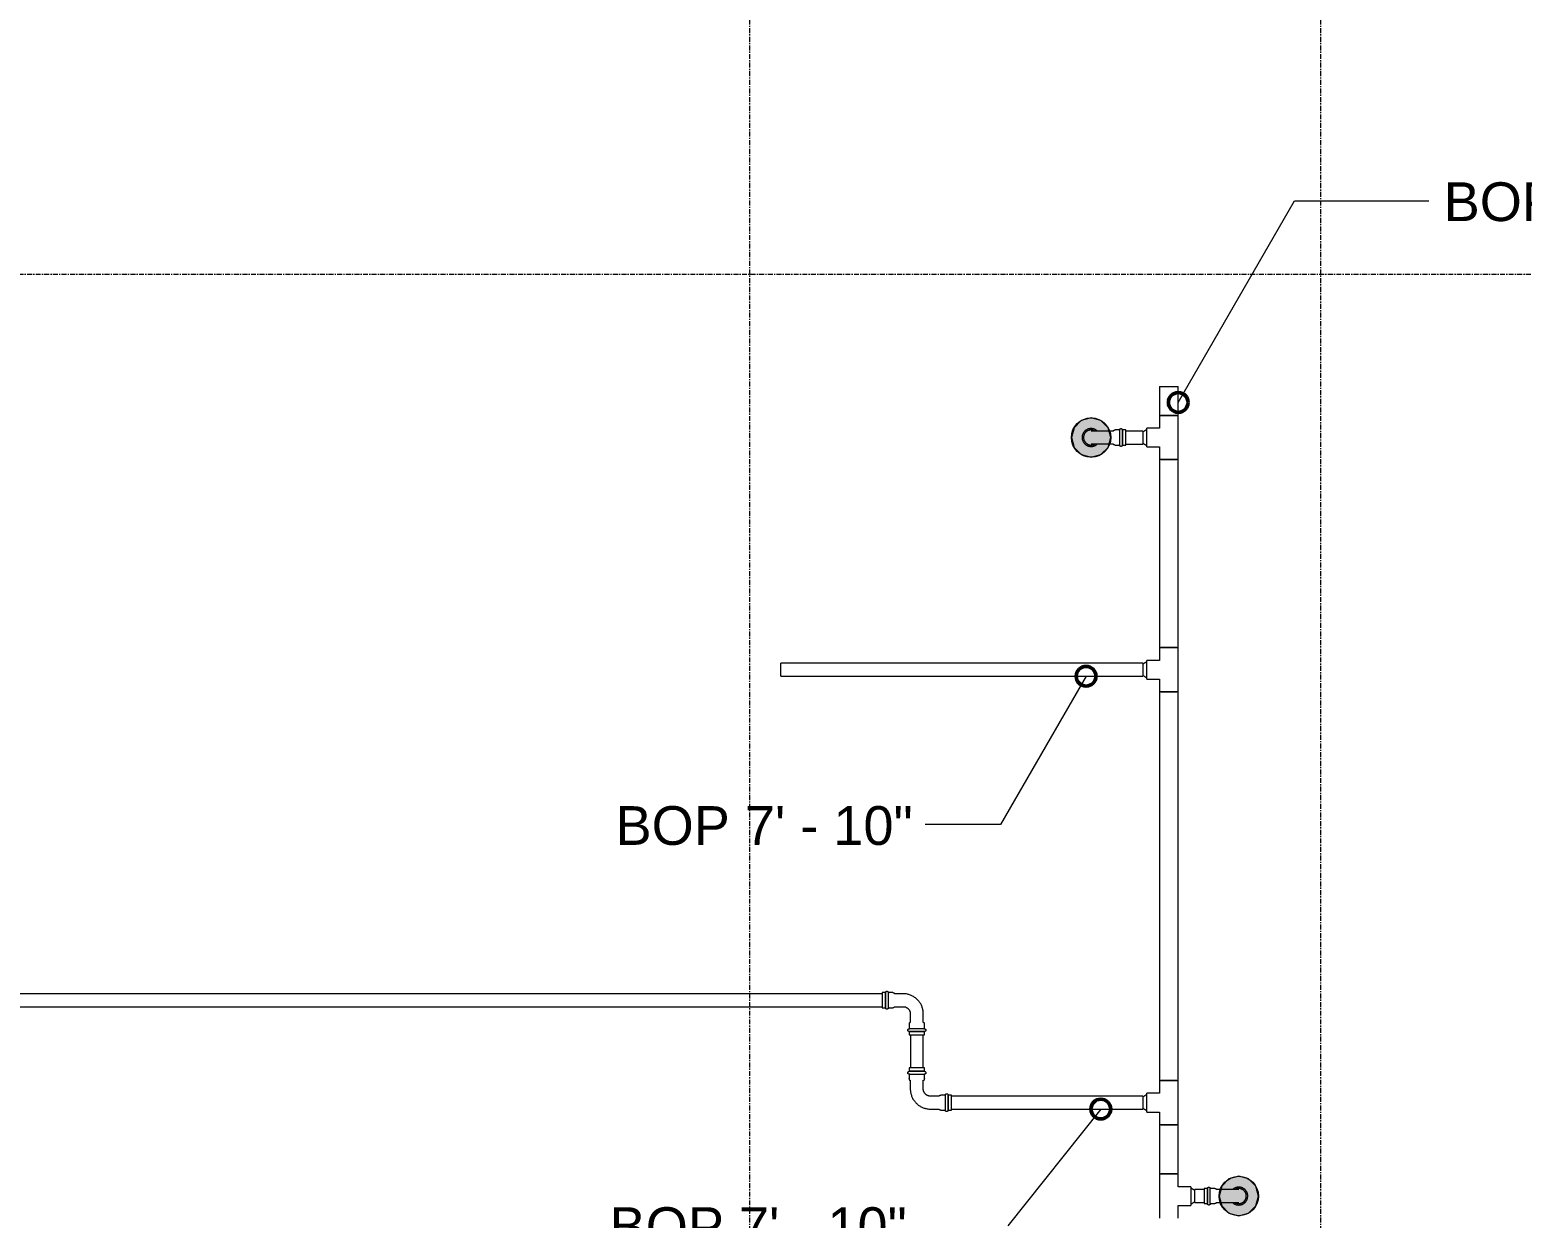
# Model space of a CAD drawing. Header units: inches. Extents: x -3679 to 241, y -496 to 1784.
# Drawn here: x -2084.1 to -1932.5, y 963.2 to 1083.8 of the extents above; entities that cross this region are included whole.
import ezdxf

# ---------------------------------------------------------------- set-up
doc = ezdxf.new("R2010")
doc.units = ezdxf.units.IN
doc.header["$MEASUREMENT"] = 0
doc.linetypes.add('Grid Line', pattern=[0.875, 0.5, -0.125, 0.125, -0.125])
for name, color, linetype, lineweight in [('A-ANNO-NOTE', 250, 'Continuous', 9), ('G-ANNO-DIMS', 251, 'Continuous', 9), ('P-PIPE', 1, 'Continuous', 9), ('S-GRID', 8, 'Continuous', 9)]:
    doc.layers.add(name, color=color, linetype=linetype, lineweight=lineweight)
doc.styles.add('Arial', font='arial.ttf', dxfattribs={"height": 3.934132})

# ---------------------------------------------------------------- blocks, each defined once
blk = doc.blocks.new('Victaulic-VicPress316-Elbow 90-45deg Style P568_P571 - Standard-V2-SECOND LEVEL')
at = {"layer": 'P-PIPE'}
for p, q in [((-3203.7, 731.1), (-3203.7, 730.2)), ((-3202.39, 730.21), (-3202.39, 731.1)), ((-3203.81, 730.05), (-3203.81, 729.6)), ((-3203.05, 729.6), (-3203.81, 729.6)), ((-3203.81, 729.31), (-3203.81, 728.97)), ((-3203.05, 729.31), (-3203.81, 729.31)), ((-3202.28, 729.6), (-3203.05, 729.6)), ((-3202.28, 729.31), (-3203.05, 729.31)), ((-3202.28, 729.6), (-3202.28, 730.05)), ((-3202.28, 728.97), (-3202.28, 729.31)), ((-3203.81, 728.97), (-3203.05, 728.97)), ((-3203.05, 728.97), (-3202.28, 728.97))]:
    blk.add_line(p, q, dxfattribs=at)
at = {"layer": 'P-PIPE', "flags": 128}
for points in [[(-3203.05, 733.4), (-3203.08, 733.4), (-3203.12, 733.4), (-3203.16, 733.4), (-3203.19, 733.39), (-3203.23, 733.38), (-3203.26, 733.38), (-3203.3, 733.37), (-3203.33, 733.36), (-3203.37, 733.34), (-3203.4, 733.33), (-3203.43, 733.32), (-3203.47, 733.3), (-3203.5, 733.28), (-3203.53, 733.26), (-3203.56, 733.24), (-3203.59, 733.22), (-3203.62, 733.2), (-3203.65, 733.18), (-3203.67, 733.15), (-3203.7, 733.13), (-3203.73, 733.1), (-3203.75, 733.07), (-3203.77, 733.04), (-3203.79, 733.01), (-3203.81, 732.98), (-3203.83, 732.95), (-3203.85, 732.92), (-3203.87, 732.89), (-3203.88, 732.85), (-3203.9, 732.82), (-3203.91, 732.79), (-3203.92, 732.75), (-3203.93, 732.72), (-3203.94, 732.68), (-3203.94, 732.65), (-3203.95, 732.61), (-3203.95, 732.57), (-3203.96, 732.54), (-3203.96, 732.5), (-3203.96, 732.46), (-3203.96, 732.43), (-3203.95, 732.39), (-3203.95, 732.35), (-3203.94, 732.32), (-3203.93, 732.28), (-3203.93, 732.25), (-3203.91, 732.21), (-3203.9, 732.18), (-3203.89, 732.14), (-3203.88, 732.11), (-3203.86, 732.08), (-3203.84, 732.05), (-3203.82, 732.01), (-3203.8, 731.98), (-3203.78, 731.95), (-3203.76, 731.92), (-3203.74, 731.9), (-3203.71, 731.87)], [(-3203.05, 733.26), (-3203.08, 733.26), (-3203.11, 733.25), (-3203.14, 733.25), (-3203.17, 733.25), (-3203.2, 733.24), (-3203.23, 733.23), (-3203.26, 733.23), (-3203.29, 733.22), (-3203.32, 733.21), (-3203.34, 733.2), (-3203.37, 733.18), (-3203.4, 733.17), (-3203.43, 733.16), (-3203.45, 733.14), (-3203.48, 733.12), (-3203.5, 733.1), (-3203.53, 733.09), (-3203.55, 733.07), (-3203.57, 733.05), (-3203.6, 733.02), (-3203.62, 733), (-3203.64, 732.98), (-3203.66, 732.95), (-3203.67, 732.93), (-3203.69, 732.9), (-3203.71, 732.88), (-3203.72, 732.85), (-3203.74, 732.82), (-3203.75, 732.8), (-3203.76, 732.77), (-3203.77, 732.74), (-3203.78, 732.71), (-3203.79, 732.68), (-3203.8, 732.65), (-3203.8, 732.62), (-3203.81, 732.59), (-3203.81, 732.56), (-3203.81, 732.53), (-3203.81, 732.5), (-3203.81, 732.47), (-3203.81, 732.44), (-3203.81, 732.41), (-3203.8, 732.38), (-3203.8, 732.35), (-3203.79, 732.32), (-3203.78, 732.29), (-3203.78, 732.26), (-3203.77, 732.23), (-3203.76, 732.2), (-3203.74, 732.17), (-3203.73, 732.14), (-3203.72, 732.12), (-3203.7, 732.1)], [(-3203.7, 732.49), (-3203.7, 732.49), (-3203.7, 732.49), (-3203.7, 732.48), (-3203.7, 732.47), (-3203.7, 732.46), (-3203.7, 732.45), (-3203.7, 732.44), (-3203.7, 732.42), (-3203.7, 732.4), (-3203.7, 732.38), (-3203.7, 732.36), (-3203.7, 732.33), (-3203.7, 732.31), (-3203.7, 732.28), (-3203.7, 732.25), (-3203.7, 732.21), (-3203.7, 732.18), (-3203.7, 732.14), (-3203.7, 732.11), (-3203.7, 732.07), (-3203.7, 732.03), (-3203.7, 731.98), (-3203.7, 731.94), (-3203.7, 731.9), (-3203.7, 731.85), (-3203.7, 731.8), (-3203.7, 731.75), (-3203.7, 731.7), (-3203.7, 731.65), (-3203.7, 731.6), (-3203.7, 731.55), (-3203.7, 731.5), (-3203.7, 731.44), (-3203.7, 731.39), (-3203.7, 731.33), (-3203.7, 731.28), (-3203.7, 731.22), (-3203.7, 731.17), (-3203.7, 731.11), (-3203.7, 731.1)], [(-3202.39, 731.86), (-3202.37, 731.88), (-3202.34, 731.91), (-3202.32, 731.94), (-3202.3, 731.97), (-3202.28, 732), (-3202.26, 732.03), (-3202.24, 732.06), (-3202.23, 732.09), (-3202.21, 732.13), (-3202.2, 732.16), (-3202.18, 732.19), (-3202.17, 732.23), (-3202.16, 732.26), (-3202.15, 732.3), (-3202.15, 732.33), (-3202.14, 732.37), (-3202.14, 732.41), (-3202.14, 732.44), (-3202.13, 732.48), (-3202.13, 732.52), (-3202.14, 732.55), (-3202.14, 732.59), (-3202.14, 732.63), (-3202.15, 732.66), (-3202.16, 732.7), (-3202.17, 732.73), (-3202.18, 732.77), (-3202.19, 732.8), (-3202.2, 732.84), (-3202.22, 732.87), (-3202.23, 732.9), (-3202.25, 732.93), (-3202.27, 732.97), (-3202.29, 733), (-3202.31, 733.03), (-3202.33, 733.06), (-3202.35, 733.08), (-3202.38, 733.11), (-3202.4, 733.14), (-3202.43, 733.16), (-3202.46, 733.19), (-3202.49, 733.21), (-3202.51, 733.23), (-3202.55, 733.25), (-3202.58, 733.27), (-3202.61, 733.29), (-3202.64, 733.31), (-3202.67, 733.32), (-3202.71, 733.34), (-3202.74, 733.35), (-3202.78, 733.36), (-3202.81, 733.37), (-3202.85, 733.38), (-3202.88, 733.39), (-3202.92, 733.39), (-3202.95, 733.4), (-3202.99, 733.4), (-3203.03, 733.4), (-3203.05, 733.4)], [(-3202.39, 732.1), (-3202.37, 732.13), (-3202.36, 732.16), (-3202.34, 732.18), (-3202.33, 732.21), (-3202.32, 732.24), (-3202.31, 732.27), (-3202.3, 732.3), (-3202.3, 732.33), (-3202.29, 732.36), (-3202.29, 732.39), (-3202.28, 732.42), (-3202.28, 732.45), (-3202.28, 732.48), (-3202.28, 732.51), (-3202.28, 732.54), (-3202.28, 732.57), (-3202.29, 732.6), (-3202.29, 732.63), (-3202.3, 732.66), (-3202.31, 732.69), (-3202.32, 732.72), (-3202.33, 732.75), (-3202.34, 732.78), (-3202.35, 732.81), (-3202.36, 732.84), (-3202.38, 732.86), (-3202.39, 732.89), (-3202.41, 732.92), (-3202.43, 732.94), (-3202.44, 732.97), (-3202.46, 732.99), (-3202.48, 733.01), (-3202.51, 733.03), (-3202.53, 733.06), (-3202.55, 733.08), (-3202.58, 733.09), (-3202.6, 733.11), (-3202.62, 733.13), (-3202.65, 733.15), (-3202.68, 733.16), (-3202.7, 733.18), (-3202.73, 733.19), (-3202.76, 733.2), (-3202.79, 733.21), (-3202.82, 733.22), (-3202.85, 733.23), (-3202.88, 733.24), (-3202.91, 733.24), (-3202.94, 733.25), (-3202.97, 733.25), (-3203, 733.26), (-3203.03, 733.26), (-3203.05, 733.26)], [(-3202.39, 731.1), (-3202.39, 731.15), (-3202.39, 731.21), (-3202.39, 731.26), (-3202.39, 731.32), (-3202.39, 731.37), (-3202.39, 731.43), (-3202.39, 731.48), (-3202.39, 731.54), (-3202.39, 731.59), (-3202.39, 731.64), (-3202.39, 731.69), (-3202.39, 731.74), (-3202.39, 731.79), (-3202.39, 731.84), (-3202.39, 731.88), (-3202.39, 731.93), (-3202.39, 731.97), (-3202.39, 732.02), (-3202.39, 732.06), (-3202.39, 732.1), (-3202.39, 732.13), (-3202.39, 732.17), (-3202.39, 732.21), (-3202.39, 732.24), (-3202.39, 732.27), (-3202.39, 732.3), (-3202.39, 732.33), (-3202.39, 732.35), (-3202.39, 732.37), (-3202.39, 732.4), (-3202.39, 732.41), (-3202.39, 732.43), (-3202.39, 732.45), (-3202.39, 732.46), (-3202.39, 732.47), (-3202.39, 732.48), (-3202.39, 732.48), (-3202.39, 732.49), (-3202.39, 732.49), (-3202.39, 732.49)], [(-3203.81, 729.31), (-3203.82, 729.31), (-3203.82, 729.31), (-3203.83, 729.31), (-3203.84, 729.31), (-3203.84, 729.31), (-3203.85, 729.31), (-3203.85, 729.31), (-3203.86, 729.32), (-3203.86, 729.32), (-3203.87, 729.32), (-3203.87, 729.32), (-3203.88, 729.32), (-3203.88, 729.33), (-3203.89, 729.33), (-3203.89, 729.33), (-3203.9, 729.34), (-3203.9, 729.34), (-3203.91, 729.34), (-3203.91, 729.35), (-3203.92, 729.35), (-3203.92, 729.36), (-3203.92, 729.36), (-3203.93, 729.37), (-3203.93, 729.37), (-3203.93, 729.38), (-3203.94, 729.38), (-3203.94, 729.39), (-3203.94, 729.39), (-3203.95, 729.4), (-3203.95, 729.4), (-3203.95, 729.41), (-3203.95, 729.41), (-3203.95, 729.42), (-3203.95, 729.42), (-3203.96, 729.43), (-3203.96, 729.44), (-3203.96, 729.44), (-3203.96, 729.45), (-3203.96, 729.45), (-3203.96, 729.46), (-3203.96, 729.46), (-3203.96, 729.47), (-3203.96, 729.48), (-3203.96, 729.48), (-3203.95, 729.49), (-3203.95, 729.49), (-3203.95, 729.5), (-3203.95, 729.5), (-3203.95, 729.51), (-3203.94, 729.51), (-3203.94, 729.52), (-3203.94, 729.52), (-3203.94, 729.53), (-3203.93, 729.53), (-3203.93, 729.54), (-3203.93, 729.54), (-3203.92, 729.55), (-3203.92, 729.55), (-3203.92, 729.56), (-3203.91, 729.56), (-3203.91, 729.57), (-3203.9, 729.57), (-3203.9, 729.57), (-3203.89, 729.58), (-3203.89, 729.58), (-3203.88, 729.58), (-3203.88, 729.58), (-3203.87, 729.59), (-3203.87, 729.59), (-3203.86, 729.59), (-3203.86, 729.59), (-3203.85, 729.59), (-3203.84, 729.6), (-3203.84, 729.6), (-3203.83, 729.6), (-3203.83, 729.6), (-3203.82, 729.6), (-3203.82, 729.6), (-3203.81, 729.6)], [(-3203.81, 730.05), (-3203.81, 730.06), (-3203.81, 730.07), (-3203.81, 730.08), (-3203.81, 730.09), (-3203.81, 730.11), (-3203.8, 730.12), (-3203.8, 730.13), (-3203.8, 730.14), (-3203.8, 730.15), (-3203.79, 730.16), (-3203.79, 730.17), (-3203.78, 730.18), (-3203.78, 730.19), (-3203.77, 730.2), (-3203.76, 730.2), (-3203.76, 730.21), (-3203.75, 730.22), (-3203.74, 730.23), (-3203.74, 730.24), (-3203.73, 730.25), (-3203.72, 730.25), (-3203.71, 730.26), (-3203.71, 730.27), (-3203.7, 730.27)], [(-3203.05, 729.6), (-3203.08, 729.6), (-3203.11, 729.6), (-3203.14, 729.6), (-3203.17, 729.6), (-3203.2, 729.6), (-3203.23, 729.6), (-3203.26, 729.6), (-3203.29, 729.6), (-3203.32, 729.6), (-3203.34, 729.6), (-3203.37, 729.6), (-3203.4, 729.6), (-3203.43, 729.6), (-3203.45, 729.6), (-3203.48, 729.6), (-3203.5, 729.6), (-3203.53, 729.6), (-3203.55, 729.6), (-3203.57, 729.6), (-3203.6, 729.6), (-3203.62, 729.6), (-3203.64, 729.6), (-3203.66, 729.6), (-3203.67, 729.6), (-3203.69, 729.6), (-3203.71, 729.6), (-3203.72, 729.6), (-3203.74, 729.6), (-3203.75, 729.6), (-3203.76, 729.6), (-3203.77, 729.6), (-3203.78, 729.6), (-3203.79, 729.6), (-3203.8, 729.6), (-3203.8, 729.6), (-3203.81, 729.6), (-3203.81, 729.6), (-3203.81, 729.6), (-3203.81, 729.6), (-3203.81, 729.6)], [(-3203.81, 729.6), (-3203.81, 729.6), (-3203.81, 729.6), (-3203.81, 729.6), (-3203.8, 729.6), (-3203.8, 729.6), (-3203.79, 729.6), (-3203.78, 729.6), (-3203.77, 729.6)], [(-3203.77, 729.31), (-3203.78, 729.31), (-3203.79, 729.31), (-3203.8, 729.31), (-3203.8, 729.31), (-3203.81, 729.31), (-3203.81, 729.31), (-3203.81, 729.31), (-3203.81, 729.31), (-3203.81, 729.31)], [(-3203.81, 729.31), (-3203.81, 729.31), (-3203.81, 729.31), (-3203.81, 729.31), (-3203.8, 729.31), (-3203.8, 729.31), (-3203.79, 729.31), (-3203.78, 729.31), (-3203.77, 729.31), (-3203.76, 729.31), (-3203.75, 729.31), (-3203.74, 729.31), (-3203.73, 729.31), (-3203.71, 729.31), (-3203.7, 729.31), (-3203.68, 729.31), (-3203.66, 729.31), (-3203.64, 729.31), (-3203.62, 729.31), (-3203.6, 729.31), (-3203.58, 729.31), (-3203.56, 729.31), (-3203.53, 729.31), (-3203.51, 729.31), (-3203.49, 729.31), (-3203.46, 729.31), (-3203.43, 729.31), (-3203.41, 729.31), (-3203.38, 729.31), (-3203.35, 729.31), (-3203.32, 729.31), (-3203.29, 729.31), (-3203.27, 729.31), (-3203.24, 729.31), (-3203.21, 729.31), (-3203.18, 729.31), (-3203.15, 729.31), (-3203.12, 729.31), (-3203.08, 729.31), (-3203.05, 729.31), (-3203.05, 729.31)], [(-3202.28, 729.6), (-3202.28, 729.6), (-3202.28, 729.6), (-3202.29, 729.6), (-3202.29, 729.6), (-3202.29, 729.6), (-3202.3, 729.6), (-3202.31, 729.6), (-3202.32, 729.6), (-3202.33, 729.6), (-3202.34, 729.6), (-3202.35, 729.6), (-3202.37, 729.6), (-3202.38, 729.6), (-3202.4, 729.6), (-3202.41, 729.6), (-3202.43, 729.6), (-3202.45, 729.6), (-3202.47, 729.6), (-3202.49, 729.6), (-3202.51, 729.6), (-3202.53, 729.6), (-3202.56, 729.6), (-3202.58, 729.6), (-3202.61, 729.6), (-3202.63, 729.6), (-3202.66, 729.6), (-3202.68, 729.6), (-3202.71, 729.6), (-3202.74, 729.6), (-3202.77, 729.6), (-3202.8, 729.6), (-3202.83, 729.6), (-3202.86, 729.6), (-3202.89, 729.6), (-3202.92, 729.6), (-3202.95, 729.6), (-3202.98, 729.6), (-3203.01, 729.6), (-3203.04, 729.6), (-3203.05, 729.6)], [(-3203.05, 729.31), (-3203.02, 729.31), (-3202.98, 729.31), (-3202.95, 729.31), (-3202.92, 729.31), (-3202.89, 729.31), (-3202.86, 729.31), (-3202.83, 729.31), (-3202.8, 729.31), (-3202.78, 729.31), (-3202.75, 729.31), (-3202.72, 729.31), (-3202.69, 729.31), (-3202.67, 729.31), (-3202.64, 729.31), (-3202.61, 729.31), (-3202.59, 729.31), (-3202.56, 729.31), (-3202.54, 729.31), (-3202.52, 729.31), (-3202.5, 729.31), (-3202.48, 729.31), (-3202.46, 729.31), (-3202.44, 729.31), (-3202.42, 729.31), (-3202.4, 729.31), (-3202.39, 729.31), (-3202.37, 729.31), (-3202.36, 729.31), (-3202.34, 729.31), (-3202.33, 729.31), (-3202.32, 729.31), (-3202.31, 729.31), (-3202.3, 729.31), (-3202.3, 729.31), (-3202.29, 729.31), (-3202.29, 729.31), (-3202.28, 729.31), (-3202.28, 729.31), (-3202.28, 729.31), (-3202.28, 729.31)], [(-3202.39, 730.27), (-3202.38, 730.26), (-3202.37, 730.26), (-3202.36, 730.25), (-3202.36, 730.24), (-3202.35, 730.23), (-3202.34, 730.22), (-3202.33, 730.22), (-3202.33, 730.21), (-3202.32, 730.2), (-3202.32, 730.19), (-3202.31, 730.18), (-3202.31, 730.17), (-3202.3, 730.16), (-3202.3, 730.15), (-3202.29, 730.14), (-3202.29, 730.13), (-3202.29, 730.12), (-3202.29, 730.11), (-3202.28, 730.1), (-3202.28, 730.09), (-3202.28, 730.07), (-3202.28, 730.06), (-3202.28, 730.05), (-3202.28, 730.05)], [(-3202.32, 729.6), (-3202.31, 729.6), (-3202.3, 729.6), (-3202.3, 729.6), (-3202.29, 729.6), (-3202.29, 729.6), (-3202.28, 729.6), (-3202.28, 729.6), (-3202.28, 729.6), (-3202.28, 729.6)], [(-3202.28, 729.31), (-3202.28, 729.31), (-3202.28, 729.31), (-3202.29, 729.31), (-3202.29, 729.31), (-3202.29, 729.31), (-3202.3, 729.31), (-3202.31, 729.31), (-3202.32, 729.31)], [(-3202.28, 729.6), (-3202.27, 729.6), (-3202.27, 729.6), (-3202.26, 729.6), (-3202.26, 729.6), (-3202.25, 729.6), (-3202.24, 729.6), (-3202.24, 729.59), (-3202.23, 729.59), (-3202.23, 729.59), (-3202.22, 729.59), (-3202.22, 729.59), (-3202.21, 729.58), (-3202.21, 729.58), (-3202.2, 729.58), (-3202.2, 729.57), (-3202.19, 729.57), (-3202.19, 729.57), (-3202.18, 729.56), (-3202.18, 729.56), (-3202.18, 729.56), (-3202.17, 729.55), (-3202.17, 729.55), (-3202.16, 729.54), (-3202.16, 729.54), (-3202.16, 729.53), (-3202.15, 729.53), (-3202.15, 729.52), (-3202.15, 729.52), (-3202.15, 729.51), (-3202.14, 729.51), (-3202.14, 729.5), (-3202.14, 729.5), (-3202.14, 729.49), (-3202.14, 729.48), (-3202.14, 729.48), (-3202.14, 729.47), (-3202.13, 729.47), (-3202.13, 729.46), (-3202.13, 729.46), (-3202.13, 729.45), (-3202.13, 729.44), (-3202.13, 729.44), (-3202.14, 729.43), (-3202.14, 729.43), (-3202.14, 729.42), (-3202.14, 729.42), (-3202.14, 729.41), (-3202.14, 729.4), (-3202.14, 729.4), (-3202.15, 729.39), (-3202.15, 729.39), (-3202.15, 729.38), (-3202.16, 729.38), (-3202.16, 729.37), (-3202.16, 729.37), (-3202.17, 729.36), (-3202.17, 729.36), (-3202.17, 729.35), (-3202.18, 729.35), (-3202.18, 729.35), (-3202.19, 729.34), (-3202.19, 729.34), (-3202.19, 729.34), (-3202.2, 729.33), (-3202.2, 729.33), (-3202.21, 729.33), (-3202.21, 729.32), (-3202.22, 729.32), (-3202.23, 729.32), (-3202.23, 729.32), (-3202.24, 729.32), (-3202.24, 729.31), (-3202.25, 729.31), (-3202.25, 729.31), (-3202.26, 729.31), (-3202.26, 729.31), (-3202.27, 729.31), (-3202.28, 729.31), (-3202.28, 729.31)]]:
    blk.add_lwpolyline(points, dxfattribs=at)
blk = doc.blocks.new('Victaulic-VicPress316-Elbow 90-45deg Style P568_P571 - Standard-V1-SECOND LEVEL')
at = {"layer": 'P-PIPE'}
for p, q in [((-0.77, 3.52), (-0.77, 3.18)), ((0.77, 3.52), (-0.77, 3.52)), ((-0.77, 3.18), (0.77, 3.18)), ((0.77, 3.18), (0.77, 3.52)), ((-0.77, 2.89), (-0.77, 2.44)), ((-0.77, 2.89), (0.77, 2.89)), ((-0.66, 2.28), (-0.66, 1.39)), ((0.66, 1.39), (0.66, 2.28)), ((0.77, 2.44), (0.77, 2.89)), ((-3.18, 0.77), (-3.52, 0.77)), ((-3.52, 0.77), (-3.52, -0.77)), ((-3.18, -0.77), (-3.18, 0.77)), ((-2.44, 0.77), (-2.89, 0.77)), ((-2.89, -0.77), (-2.89, 0.77)), ((-1.39, 0.66), (-2.28, 0.66)), ((-3.52, -0.77), (-3.18, -0.77)), ((-2.89, -0.77), (-2.44, -0.77)), ((-2.28, -0.66), (-1.39, -0.66))]:
    blk.add_line(p, q, dxfattribs=at)
at = {"layer": 'P-PIPE', "flags": 128}
for points in [[(-0.77, 2.89), (-0.77, 2.89), (-0.78, 2.89), (-0.78, 2.89), (-0.79, 2.89), (-0.8, 2.89), (-0.8, 2.89), (-0.81, 2.9), (-0.81, 2.9), (-0.82, 2.9), (-0.82, 2.9), (-0.83, 2.9), (-0.83, 2.91), (-0.84, 2.91), (-0.84, 2.91), (-0.85, 2.92), (-0.85, 2.92), (-0.86, 2.92), (-0.86, 2.93), (-0.87, 2.93), (-0.87, 2.93), (-0.87, 2.94), (-0.88, 2.94), (-0.88, 2.95), (-0.89, 2.95), (-0.89, 2.96), (-0.89, 2.96), (-0.89, 2.97), (-0.9, 2.97), (-0.9, 2.98), (-0.9, 2.98), (-0.9, 2.99), (-0.91, 2.99), (-0.91, 3), (-0.91, 3.01), (-0.91, 3.01), (-0.91, 3.02), (-0.91, 3.02), (-0.91, 3.03), (-0.91, 3.03), (-0.91, 3.04), (-0.91, 3.05), (-0.91, 3.05), (-0.91, 3.06), (-0.91, 3.06), (-0.91, 3.07), (-0.91, 3.07), (-0.91, 3.08), (-0.9, 3.09), (-0.9, 3.09), (-0.9, 3.1), (-0.9, 3.1), (-0.89, 3.11), (-0.89, 3.11), (-0.89, 3.12), (-0.88, 3.12), (-0.88, 3.13), (-0.88, 3.13), (-0.87, 3.14), (-0.87, 3.14), (-0.86, 3.14), (-0.86, 3.15), (-0.86, 3.15), (-0.85, 3.15), (-0.85, 3.16), (-0.84, 3.16), (-0.84, 3.16), (-0.83, 3.17), (-0.83, 3.17), (-0.82, 3.17), (-0.82, 3.17), (-0.81, 3.17), (-0.8, 3.18), (-0.8, 3.18), (-0.79, 3.18), (-0.79, 3.18), (-0.78, 3.18), (-0.78, 3.18), (-0.77, 3.18), (-0.77, 3.18)], [(0.77, 3.18), (0.77, 3.18), (0.76, 3.18), (0.76, 3.18), (0.76, 3.18), (0.75, 3.18), (0.74, 3.18), (0.74, 3.18), (0.73, 3.18), (0.72, 3.18), (0.71, 3.18), (0.69, 3.18), (0.68, 3.18), (0.67, 3.18), (0.65, 3.18), (0.63, 3.18), (0.61, 3.18), (0.6, 3.18), (0.58, 3.18), (0.56, 3.18), (0.53, 3.18), (0.51, 3.18), (0.49, 3.18), (0.46, 3.18), (0.44, 3.18), (0.41, 3.18), (0.39, 3.18), (0.36, 3.18), (0.33, 3.18), (0.31, 3.18), (0.28, 3.18), (0.25, 3.18), (0.22, 3.18), (0.19, 3.18), (0.16, 3.18), (0.13, 3.18), (0.1, 3.18), (0.07, 3.18), (0.04, 3.18), (0.01, 3.18), (-0.02, 3.18), (-0.05, 3.18), (-0.08, 3.18), (-0.11, 3.18), (-0.14, 3.18), (-0.17, 3.18), (-0.2, 3.18), (-0.23, 3.18), (-0.26, 3.18), (-0.29, 3.18), (-0.32, 3.18), (-0.35, 3.18), (-0.37, 3.18), (-0.4, 3.18), (-0.43, 3.18), (-0.45, 3.18), (-0.48, 3.18), (-0.5, 3.18), (-0.52, 3.18), (-0.54, 3.18), (-0.57, 3.18), (-0.59, 3.18), (-0.6, 3.18), (-0.62, 3.18), (-0.64, 3.18), (-0.66, 3.18), (-0.67, 3.18), (-0.69, 3.18), (-0.7, 3.18), (-0.71, 3.18), (-0.72, 3.18), (-0.73, 3.18), (-0.74, 3.18), (-0.75, 3.18), (-0.75, 3.18), (-0.76, 3.18), (-0.76, 3.18), (-0.77, 3.18), (-0.77, 3.18), (-0.77, 3.18)], [(-0.77, 3.18), (-0.77, 3.18), (-0.76, 3.18), (-0.76, 3.18), (-0.76, 3.18), (-0.75, 3.18), (-0.74, 3.18), (-0.74, 3.18), (-0.73, 3.18)], [(0.72, 3.18), (0.73, 3.18), (0.74, 3.18), (0.75, 3.18), (0.75, 3.18), (0.76, 3.18), (0.76, 3.18), (0.77, 3.18), (0.77, 3.18), (0.77, 3.18)], [(0.77, 3.18), (0.77, 3.18), (0.78, 3.18), (0.78, 3.18), (0.79, 3.18), (0.8, 3.18), (0.8, 3.18), (0.81, 3.18), (0.81, 3.17), (0.82, 3.17), (0.82, 3.17), (0.83, 3.17), (0.83, 3.17), (0.84, 3.16), (0.84, 3.16), (0.85, 3.16), (0.85, 3.15), (0.86, 3.15), (0.86, 3.15), (0.87, 3.14), (0.87, 3.14), (0.87, 3.13), (0.88, 3.13), (0.88, 3.12), (0.89, 3.12), (0.89, 3.11), (0.89, 3.11), (0.89, 3.1), (0.9, 3.1), (0.9, 3.09), (0.9, 3.09), (0.9, 3.08), (0.91, 3.08), (0.91, 3.07), (0.91, 3.07), (0.91, 3.06), (0.91, 3.05), (0.91, 3.05), (0.91, 3.04), (0.91, 3.04), (0.91, 3.03), (0.91, 3.03), (0.91, 3.02), (0.91, 3.01), (0.91, 3.01), (0.91, 3), (0.91, 3), (0.91, 2.99), (0.9, 2.99), (0.9, 2.98), (0.9, 2.98), (0.9, 2.97), (0.89, 2.97), (0.89, 2.96), (0.89, 2.96), (0.88, 2.95), (0.88, 2.95), (0.88, 2.94), (0.87, 2.94), (0.87, 2.93), (0.86, 2.93), (0.86, 2.92), (0.86, 2.92), (0.85, 2.92), (0.85, 2.91), (0.84, 2.91), (0.84, 2.91), (0.83, 2.91), (0.83, 2.9), (0.82, 2.9), (0.82, 2.9), (0.81, 2.9), (0.8, 2.9), (0.8, 2.89), (0.79, 2.89), (0.79, 2.89), (0.78, 2.89), (0.78, 2.89), (0.77, 2.89), (0.77, 2.89)], [(-0.77, 2.89), (-0.77, 2.89), (-0.76, 2.89), (-0.76, 2.89), (-0.76, 2.89), (-0.75, 2.89), (-0.74, 2.89), (-0.74, 2.89), (-0.73, 2.89), (-0.72, 2.89), (-0.71, 2.89), (-0.69, 2.89), (-0.68, 2.89), (-0.67, 2.89), (-0.65, 2.89), (-0.63, 2.89), (-0.61, 2.89), (-0.6, 2.89), (-0.58, 2.89), (-0.56, 2.89), (-0.53, 2.89), (-0.51, 2.89), (-0.49, 2.89), (-0.46, 2.89), (-0.44, 2.89), (-0.41, 2.89), (-0.39, 2.89), (-0.36, 2.89), (-0.33, 2.89), (-0.31, 2.89), (-0.28, 2.89), (-0.25, 2.89), (-0.22, 2.89), (-0.19, 2.89), (-0.16, 2.89), (-0.13, 2.89), (-0.1, 2.89), (-0.07, 2.89), (-0.04, 2.89), (-0.01, 2.89), (0.02, 2.89), (0.05, 2.89), (0.08, 2.89), (0.11, 2.89), (0.14, 2.89), (0.17, 2.89), (0.2, 2.89), (0.23, 2.89), (0.26, 2.89), (0.29, 2.89), (0.32, 2.89), (0.35, 2.89), (0.37, 2.89), (0.4, 2.89), (0.43, 2.89), (0.45, 2.89), (0.48, 2.89), (0.5, 2.89), (0.52, 2.89), (0.54, 2.89), (0.57, 2.89), (0.59, 2.89), (0.6, 2.89), (0.62, 2.89), (0.64, 2.89), (0.66, 2.89), (0.67, 2.89), (0.69, 2.89), (0.7, 2.89), (0.71, 2.89), (0.72, 2.89), (0.73, 2.89), (0.74, 2.89), (0.75, 2.89), (0.75, 2.89), (0.76, 2.89), (0.76, 2.89), (0.77, 2.89), (0.77, 2.89), (0.77, 2.89)], [(-0.72, 2.89), (-0.73, 2.89), (-0.74, 2.89), (-0.75, 2.89), (-0.75, 2.89), (-0.76, 2.89), (-0.76, 2.89), (-0.77, 2.89), (-0.77, 2.89), (-0.77, 2.89)], [(-0.66, 2.22), (-0.67, 2.23), (-0.67, 2.23), (-0.68, 2.24), (-0.69, 2.25), (-0.7, 2.26), (-0.7, 2.27), (-0.71, 2.27), (-0.72, 2.28), (-0.72, 2.29), (-0.73, 2.3), (-0.73, 2.31), (-0.74, 2.32), (-0.74, 2.33), (-0.75, 2.34), (-0.75, 2.35), (-0.76, 2.36), (-0.76, 2.37), (-0.76, 2.38), (-0.76, 2.39), (-0.76, 2.4), (-0.77, 2.42), (-0.77, 2.43), (-0.77, 2.44), (-0.77, 2.44)], [(0.77, 2.44), (0.77, 2.43), (0.77, 2.42), (0.76, 2.41), (0.76, 2.4), (0.76, 2.38), (0.76, 2.37), (0.76, 2.36), (0.75, 2.35), (0.75, 2.34), (0.74, 2.33), (0.74, 2.32), (0.74, 2.31), (0.73, 2.3), (0.72, 2.29), (0.72, 2.29), (0.71, 2.28), (0.71, 2.27), (0.7, 2.26), (0.69, 2.25), (0.68, 2.24), (0.68, 2.24), (0.67, 2.23), (0.66, 2.22), (0.66, 2.22)], [(0.77, 2.89), (0.77, 2.89), (0.76, 2.89), (0.76, 2.89), (0.76, 2.89), (0.75, 2.89), (0.74, 2.89), (0.74, 2.89), (0.73, 2.89)], [(-3.18, 0.77), (-3.18, 0.77), (-3.18, 0.78), (-3.18, 0.78), (-3.18, 0.79), (-3.18, 0.8), (-3.18, 0.8), (-3.18, 0.81), (-3.17, 0.81), (-3.17, 0.82), (-3.17, 0.82), (-3.17, 0.83), (-3.17, 0.83), (-3.16, 0.84), (-3.16, 0.84), (-3.16, 0.85), (-3.15, 0.85), (-3.15, 0.86), (-3.15, 0.86), (-3.14, 0.87), (-3.14, 0.87), (-3.13, 0.87), (-3.13, 0.88), (-3.12, 0.88), (-3.12, 0.89), (-3.11, 0.89), (-3.11, 0.89), (-3.1, 0.89), (-3.1, 0.9), (-3.09, 0.9), (-3.09, 0.9), (-3.08, 0.9), (-3.08, 0.91), (-3.07, 0.91), (-3.07, 0.91), (-3.06, 0.91), (-3.05, 0.91), (-3.05, 0.91), (-3.04, 0.91), (-3.04, 0.91), (-3.03, 0.91), (-3.03, 0.91), (-3.02, 0.91), (-3.01, 0.91), (-3.01, 0.91), (-3, 0.91), (-3, 0.91), (-2.99, 0.91), (-2.99, 0.9), (-2.98, 0.9), (-2.98, 0.9), (-2.97, 0.9), (-2.97, 0.89), (-2.96, 0.89), (-2.96, 0.89), (-2.95, 0.88), (-2.95, 0.88), (-2.94, 0.88), (-2.94, 0.87), (-2.93, 0.87), (-2.93, 0.86), (-2.92, 0.86), (-2.92, 0.86), (-2.92, 0.85), (-2.91, 0.85), (-2.91, 0.84), (-2.91, 0.84), (-2.91, 0.83), (-2.9, 0.83), (-2.9, 0.82), (-2.9, 0.82), (-2.9, 0.81), (-2.9, 0.8), (-2.89, 0.8), (-2.89, 0.79), (-2.89, 0.79), (-2.89, 0.78), (-2.89, 0.78), (-2.89, 0.77), (-2.89, 0.77)], [(-3.18, 0.77), (-3.18, 0.77), (-3.18, 0.76), (-3.18, 0.76), (-3.18, 0.76), (-3.18, 0.75), (-3.18, 0.74), (-3.18, 0.74), (-3.18, 0.73), (-3.18, 0.72), (-3.18, 0.71), (-3.18, 0.69), (-3.18, 0.68), (-3.18, 0.67), (-3.18, 0.65), (-3.18, 0.63), (-3.18, 0.61), (-3.18, 0.6), (-3.18, 0.58), (-3.18, 0.56), (-3.18, 0.53), (-3.18, 0.51), (-3.18, 0.49), (-3.18, 0.46), (-3.18, 0.44), (-3.18, 0.41), (-3.18, 0.39), (-3.18, 0.36), (-3.18, 0.33), (-3.18, 0.31), (-3.18, 0.28), (-3.18, 0.25), (-3.18, 0.22), (-3.18, 0.19), (-3.18, 0.16), (-3.18, 0.13), (-3.18, 0.1), (-3.18, 0.07), (-3.18, 0.04), (-3.18, 0.01), (-3.18, -0.02), (-3.18, -0.05), (-3.18, -0.08), (-3.18, -0.11), (-3.18, -0.14), (-3.18, -0.17), (-3.18, -0.2), (-3.18, -0.23), (-3.18, -0.26), (-3.18, -0.29), (-3.18, -0.32), (-3.18, -0.35), (-3.18, -0.37), (-3.18, -0.4), (-3.18, -0.43), (-3.18, -0.45), (-3.18, -0.48), (-3.18, -0.5), (-3.18, -0.52), (-3.18, -0.54), (-3.18, -0.57), (-3.18, -0.59), (-3.18, -0.6), (-3.18, -0.62), (-3.18, -0.64), (-3.18, -0.66), (-3.18, -0.67), (-3.18, -0.69), (-3.18, -0.7), (-3.18, -0.71), (-3.18, -0.72), (-3.18, -0.73), (-3.18, -0.74), (-3.18, -0.75), (-3.18, -0.75), (-3.18, -0.76), (-3.18, -0.76), (-3.18, -0.77), (-3.18, -0.77), (-3.18, -0.77)], [(-3.18, 0.72), (-3.18, 0.73), (-3.18, 0.74), (-3.18, 0.75), (-3.18, 0.75), (-3.18, 0.76), (-3.18, 0.76), (-3.18, 0.77), (-3.18, 0.77), (-3.18, 0.77)], [(-2.89, -0.77), (-2.89, -0.77), (-2.89, -0.76), (-2.89, -0.76), (-2.89, -0.76), (-2.89, -0.75), (-2.89, -0.74), (-2.89, -0.74), (-2.89, -0.73), (-2.89, -0.72), (-2.89, -0.71), (-2.89, -0.69), (-2.89, -0.68), (-2.89, -0.67), (-2.89, -0.65), (-2.89, -0.63), (-2.89, -0.61), (-2.89, -0.6), (-2.89, -0.58), (-2.89, -0.56), (-2.89, -0.53), (-2.89, -0.51), (-2.89, -0.49), (-2.89, -0.46), (-2.89, -0.44), (-2.89, -0.41), (-2.89, -0.39), (-2.89, -0.36), (-2.89, -0.33), (-2.89, -0.31), (-2.89, -0.28), (-2.89, -0.25), (-2.89, -0.22), (-2.89, -0.19), (-2.89, -0.16), (-2.89, -0.13), (-2.89, -0.1), (-2.89, -0.07), (-2.89, -0.04), (-2.89, -0.01), (-2.89, 0.02), (-2.89, 0.05), (-2.89, 0.08), (-2.89, 0.11), (-2.89, 0.14), (-2.89, 0.17), (-2.89, 0.2), (-2.89, 0.23), (-2.89, 0.26), (-2.89, 0.29), (-2.89, 0.32), (-2.89, 0.35), (-2.89, 0.37), (-2.89, 0.4), (-2.89, 0.43), (-2.89, 0.45), (-2.89, 0.48), (-2.89, 0.5), (-2.89, 0.52), (-2.89, 0.54), (-2.89, 0.57), (-2.89, 0.59), (-2.89, 0.6), (-2.89, 0.62), (-2.89, 0.64), (-2.89, 0.66), (-2.89, 0.67), (-2.89, 0.69), (-2.89, 0.7), (-2.89, 0.71), (-2.89, 0.72), (-2.89, 0.73), (-2.89, 0.74), (-2.89, 0.75), (-2.89, 0.75), (-2.89, 0.76), (-2.89, 0.76), (-2.89, 0.77), (-2.89, 0.77), (-2.89, 0.77)], [(-2.89, 0.77), (-2.89, 0.77), (-2.89, 0.76), (-2.89, 0.76), (-2.89, 0.76), (-2.89, 0.75), (-2.89, 0.74), (-2.89, 0.74), (-2.89, 0.73)], [(-2.44, 0.77), (-2.43, 0.77), (-2.42, 0.77), (-2.41, 0.76), (-2.4, 0.76), (-2.38, 0.76), (-2.37, 0.76), (-2.36, 0.76), (-2.35, 0.75), (-2.34, 0.75), (-2.33, 0.74), (-2.32, 0.74), (-2.31, 0.74), (-2.3, 0.73), (-2.29, 0.72), (-2.29, 0.72), (-2.28, 0.71), (-2.27, 0.71), (-2.26, 0.7), (-2.25, 0.69), (-2.24, 0.68), (-2.24, 0.68), (-2.23, 0.67), (-2.22, 0.66), (-2.22, 0.66)], [(-0.66, 1.39), (-0.66, 1.36), (-0.66, 1.33), (-0.66, 1.3), (-0.67, 1.28), (-0.67, 1.25), (-0.68, 1.22), (-0.69, 1.19), (-0.69, 1.16), (-0.7, 1.13), (-0.72, 1.11), (-0.73, 1.08), (-0.74, 1.05), (-0.75, 1.03), (-0.77, 1), (-0.79, 0.98), (-0.8, 0.95), (-0.82, 0.93), (-0.84, 0.91), (-0.86, 0.89), (-0.88, 0.87), (-0.9, 0.85), (-0.92, 0.83), (-0.95, 0.81), (-0.97, 0.79), (-1, 0.77), (-1.02, 0.76), (-1.05, 0.74), (-1.07, 0.73), (-1.1, 0.72), (-1.13, 0.71), (-1.15, 0.7), (-1.18, 0.69), (-1.21, 0.68), (-1.24, 0.67), (-1.27, 0.67), (-1.3, 0.66), (-1.33, 0.66), (-1.36, 0.66), (-1.39, 0.66), (-1.39, 0.66)], [(-1.39, -0.66), (-1.31, -0.66), (-1.23, -0.65), (-1.15, -0.64), (-1.07, -0.63), (-0.99, -0.62), (-0.91, -0.6), (-0.83, -0.58), (-0.75, -0.55), (-0.67, -0.53), (-0.59, -0.5), (-0.52, -0.46), (-0.45, -0.43), (-0.37, -0.39), (-0.3, -0.34), (-0.24, -0.3), (-0.17, -0.25), (-0.1, -0.2), (-0.04, -0.15), (0.02, -0.09), (0.08, -0.04), (0.13, 0.02), (0.19, 0.09), (0.24, 0.15), (0.29, 0.22), (0.33, 0.29), (0.38, 0.35), (0.42, 0.43), (0.45, 0.5), (0.49, 0.57), (0.52, 0.65), (0.55, 0.73), (0.57, 0.81), (0.59, 0.88), (0.61, 0.96), (0.63, 1.04), (0.64, 1.13), (0.65, 1.21), (0.65, 1.29), (0.66, 1.37), (0.66, 1.39)], [(-3.18, -0.77), (-3.18, -0.77), (-3.18, -0.76), (-3.18, -0.76), (-3.18, -0.76), (-3.18, -0.75), (-3.18, -0.74), (-3.18, -0.74), (-3.18, -0.73)], [(-2.89, -0.77), (-2.89, -0.77), (-2.89, -0.78), (-2.89, -0.78), (-2.89, -0.79), (-2.89, -0.8), (-2.89, -0.8), (-2.9, -0.81), (-2.9, -0.81), (-2.9, -0.82), (-2.9, -0.82), (-2.9, -0.83), (-2.91, -0.83), (-2.91, -0.84), (-2.91, -0.84), (-2.92, -0.85), (-2.92, -0.85), (-2.92, -0.86), (-2.93, -0.86), (-2.93, -0.87), (-2.93, -0.87), (-2.94, -0.87), (-2.94, -0.88), (-2.95, -0.88), (-2.95, -0.89), (-2.96, -0.89), (-2.96, -0.89), (-2.97, -0.89), (-2.97, -0.9), (-2.98, -0.9), (-2.98, -0.9), (-2.99, -0.9), (-2.99, -0.91), (-3, -0.91), (-3.01, -0.91), (-3.01, -0.91), (-3.02, -0.91), (-3.02, -0.91), (-3.03, -0.91), (-3.03, -0.91), (-3.04, -0.91), (-3.05, -0.91), (-3.05, -0.91), (-3.06, -0.91), (-3.06, -0.91), (-3.07, -0.91), (-3.07, -0.91), (-3.08, -0.91), (-3.09, -0.9), (-3.09, -0.9), (-3.1, -0.9), (-3.1, -0.9), (-3.11, -0.89), (-3.11, -0.89), (-3.12, -0.89), (-3.12, -0.88), (-3.13, -0.88), (-3.13, -0.88), (-3.14, -0.87), (-3.14, -0.87), (-3.14, -0.86), (-3.15, -0.86), (-3.15, -0.86), (-3.15, -0.85), (-3.16, -0.85), (-3.16, -0.84), (-3.16, -0.84), (-3.17, -0.83), (-3.17, -0.83), (-3.17, -0.82), (-3.17, -0.82), (-3.17, -0.81), (-3.18, -0.8), (-3.18, -0.8), (-3.18, -0.79), (-3.18, -0.79), (-3.18, -0.78), (-3.18, -0.78), (-3.18, -0.77), (-3.18, -0.77)], [(-2.89, -0.72), (-2.89, -0.73), (-2.89, -0.74), (-2.89, -0.75), (-2.89, -0.75), (-2.89, -0.76), (-2.89, -0.76), (-2.89, -0.77), (-2.89, -0.77), (-2.89, -0.77)], [(-2.22, -0.66), (-2.23, -0.67), (-2.23, -0.67), (-2.24, -0.68), (-2.25, -0.69), (-2.26, -0.7), (-2.27, -0.7), (-2.27, -0.71), (-2.28, -0.72), (-2.29, -0.72), (-2.3, -0.73), (-2.31, -0.73), (-2.32, -0.74), (-2.33, -0.74), (-2.34, -0.75), (-2.35, -0.75), (-2.36, -0.76), (-2.37, -0.76), (-2.38, -0.76), (-2.39, -0.76), (-2.4, -0.76), (-2.42, -0.77), (-2.43, -0.77), (-2.44, -0.77), (-2.44, -0.77)]]:
    blk.add_lwpolyline(points, dxfattribs=at)

msp = doc.modelspace()

# ---------------------------------------------------------------- hatches: boundary and pattern name
at = {"layer": 'A-ANNO-NOTE'}
for points in [[(-1976.31, 1040.43), (-1975.31, 1040.7), (-1974.58, 1041.43), (-1974.31, 1042.43), (-1974.58, 1043.43), (-1975.31, 1044.16), (-1976.31, 1044.43), (-1977.31, 1044.16), (-1978.04, 1043.43), (-1978.31, 1042.43), (-1978.04, 1041.43), (-1977.31, 1040.7), (-1976.68, 1040.53)], [(-1961.31, 963.43), (-1960.31, 963.7), (-1959.58, 964.43), (-1959.31, 965.43), (-1959.58, 966.43), (-1960.31, 967.16), (-1961.31, 967.43), (-1962.31, 967.16), (-1963.04, 966.43), (-1963.31, 965.43), (-1963.04, 964.43), (-1962.31, 963.7), (-1962.22, 963.67)]]:
    msp.add_hatch(color=256, dxfattribs=at).paths.add_polyline_path(points, flags=0)
h = msp.add_hatch(color=256, dxfattribs=at)
edge = h.paths.add_edge_path(flags=0)
edge.add_arc((-1976.31, 1042.43), 2, 0, 360)
h = msp.add_hatch(color=256, dxfattribs=at)
edge = h.paths.add_edge_path(flags=0)
edge.add_arc((-1961.31, 965.43), 2, 0, 360)

# ---------------------------------------------------------------- linework, layer by layer
for p, q in [((-1978.04, 1043.43), (-1978.31, 1042.43)), ((-1977.31, 1044.16), (-1978.04, 1043.43)), ((-1976.31, 1044.43), (-1977.31, 1044.16)), ((-1975.31, 1044.16), (-1976.31, 1044.43)), ((-1974.58, 1043.43), (-1975.31, 1044.16)), ((-1974.31, 1042.43), (-1974.58, 1043.43)), ((-1978.31, 1042.43), (-1978.04, 1041.43)), ((-1978.04, 1041.43), (-1977.31, 1040.7)), ((-1975.31, 1040.7), (-1974.58, 1041.43)), ((-1974.58, 1041.43), (-1974.31, 1042.43)), ((-1977.31, 1040.7), (-1976.68, 1040.53)), ((-1976.68, 1040.53), (-1976.31, 1040.43)), ((-1976.31, 1040.43), (-1975.31, 1040.7)), ((-1962.31, 967.16), (-1963.04, 966.43)), ((-1961.31, 967.43), (-1962.31, 967.16)), ((-1960.31, 967.16), (-1961.31, 967.43)), ((-1959.58, 966.43), (-1960.31, 967.16)), ((-1963.04, 966.43), (-1963.31, 965.43)), ((-1959.31, 965.43), (-1959.58, 966.43)), ((-1963.31, 965.43), (-1963.04, 964.43)), ((-1963.04, 964.43), (-1962.31, 963.7)), ((-1960.31, 963.7), (-1959.58, 964.43)), ((-1959.58, 964.43), (-1959.31, 965.43)), ((-1962.31, 963.7), (-1962.22, 963.67)), ((-1962.22, 963.67), (-1961.31, 963.43)), ((-1961.31, 963.43), (-1960.31, 963.7))]:
    msp.add_line(p, q, dxfattribs=at)
for centre in [(-1976.31, 1042.43), (-1961.31, 965.43)]:
    msp.add_circle(centre, 2, dxfattribs=at)
at = {"layer": 'G-ANNO-DIMS'}
for p, q in [((-1967.46, 1045.99), (-1955.64, 1066.47)), ((-1955.64, 1066.47), (-1941.99, 1066.47)), ((-1976.82, 1018.2), (-1985.51, 1003.14)), ((-1985.51, 1003.14), (-1993.15, 1003.14)), ((-1975.32, 974.26), (-1984.75, 962.42))]:
    msp.add_line(p, q, dxfattribs=at)
at = {"layer": 'G-ANNO-DIMS', "lineweight": 50}
for centre in [(-1967.46, 1045.99), (-1976.82, 1018.2), (-1975.32, 974.26)]:
    msp.add_circle(centre, 1, dxfattribs=at)
at = {"layer": 'P-PIPE'}
for p, q in [((-1969.36, 1047.6), (-1969.36, 1044.67)), ((-1969.36, 1047.6), (-1967.46, 1047.6)), ((-1967.46, 1044.67), (-1967.46, 1047.6)), ((-1969.36, 1044.67), (-1969.36, 1043.38)), ((-1969.36, 1044.67), (-1967.46, 1044.67)), ((-1969.08, 1044.67), (-1969.23, 1044.67)), ((-1968.89, 1044.67), (-1969.08, 1044.67)), ((-1968.66, 1044.67), (-1968.89, 1044.67)), ((-1968.16, 1044.67), (-1968.66, 1044.67)), ((-1967.94, 1044.67), (-1968.16, 1044.67)), ((-1967.74, 1044.67), (-1967.94, 1044.67)), ((-1967.59, 1044.67), (-1967.74, 1044.67)), ((-1967.46, 1040.19), (-1967.46, 1044.67)), ((-1971.06, 1043.09), (-1972.79, 1043.09)), ((-1970.65, 1043.24), (-1971.06, 1042.99)), ((-1971.06, 1043.09), (-1971.06, 1041.77)), ((-1969.36, 1043.38), (-1970.65, 1043.38)), ((-1970.65, 1041.48), (-1970.65, 1043.38)), ((-1972.79, 1041.77), (-1971.06, 1041.77)), ((-1971.06, 1041.87), (-1970.65, 1041.62)), ((-1970.65, 1041.48), (-1969.36, 1041.48)), ((-1969.36, 1041.48), (-1969.36, 1040.19)), ((-1967.46, 1040.19), (-1969.36, 1040.19)), ((-1969.36, 1040.19), (-1969.36, 1021.1)), ((-1969.23, 1040.19), (-1969.08, 1040.19)), ((-1969.08, 1040.19), (-1968.89, 1040.19)), ((-1968.89, 1040.19), (-1968.66, 1040.19)), ((-1968.66, 1040.19), (-1968.16, 1040.19)), ((-1968.16, 1040.19), (-1967.94, 1040.19)), ((-1967.94, 1040.19), (-1967.74, 1040.19)), ((-1967.74, 1040.19), (-1967.59, 1040.19)), ((-1967.46, 1021.1), (-1967.46, 1040.19)), ((-1969.36, 1021.1), (-1969.36, 1019.81)), ((-1969.36, 1021.1), (-1967.46, 1021.1)), ((-1969.08, 1021.1), (-1969.23, 1021.1)), ((-1968.89, 1021.1), (-1969.08, 1021.1)), ((-1968.66, 1021.1), (-1968.89, 1021.1)), ((-1968.16, 1021.1), (-1968.66, 1021.1)), ((-1967.94, 1021.1), (-1968.16, 1021.1)), ((-1967.74, 1021.1), (-1967.94, 1021.1)), ((-1967.59, 1021.1), (-1967.74, 1021.1)), ((-1967.46, 1016.62), (-1967.46, 1021.1)), ((-1971.06, 1019.52), (-2007.81, 1019.52)), ((-2007.81, 1018.2), (-2007.81, 1019.52)), ((-1970.65, 1019.67), (-1971.06, 1019.42)), ((-1971.06, 1019.52), (-1971.06, 1018.2)), ((-1969.36, 1019.81), (-1970.65, 1019.81)), ((-1970.65, 1017.91), (-1970.65, 1019.81)), ((-2007.81, 1018.2), (-1971.06, 1018.2)), ((-1971.06, 1018.3), (-1970.65, 1018.05)), ((-1970.65, 1017.91), (-1969.36, 1017.91)), ((-1969.36, 1017.91), (-1969.36, 1016.62)), ((-1969.36, 1016.62), (-1969.36, 977.16)), ((-1967.46, 1016.62), (-1969.36, 1016.62)), ((-1969.23, 1016.62), (-1969.08, 1016.62)), ((-1969.08, 1016.62), (-1968.89, 1016.62)), ((-1968.89, 1016.62), (-1968.66, 1016.62)), ((-1968.66, 1016.62), (-1968.16, 1016.62)), ((-1968.16, 1016.62), (-1967.94, 1016.62)), ((-1967.94, 1016.62), (-1967.74, 1016.62)), ((-1967.74, 1016.62), (-1967.59, 1016.62)), ((-1967.46, 977.16), (-1967.46, 1016.62)), ((-1997.53, 985.97), (-2180.37, 985.97)), ((-2180.37, 984.65), (-1997.53, 984.65)), ((-1994.66, 981.79), (-1994.66, 978.43)), ((-1993.35, 978.43), (-1993.35, 981.79)), ((-1969.36, 977.16), (-1969.36, 975.86)), ((-1969.36, 977.16), (-1967.46, 977.16)), ((-1969.08, 977.16), (-1969.23, 977.16)), ((-1968.89, 977.16), (-1969.08, 977.16)), ((-1968.66, 977.16), (-1968.89, 977.16)), ((-1968.16, 977.16), (-1968.66, 977.16)), ((-1967.94, 977.16), (-1968.16, 977.16)), ((-1967.74, 977.16), (-1967.94, 977.16)), ((-1967.59, 977.16), (-1967.74, 977.16)), ((-1967.46, 972.67), (-1967.46, 977.16)), ((-1971.06, 975.57), (-1990.49, 975.57)), ((-1970.65, 975.73), (-1971.06, 975.48)), ((-1971.06, 975.57), (-1971.06, 974.26)), ((-1969.36, 975.86), (-1970.65, 975.86)), ((-1970.65, 973.96), (-1970.65, 975.86)), ((-1990.49, 974.26), (-1971.06, 974.26)), ((-1971.06, 974.35), (-1970.65, 974.1)), ((-1970.65, 973.96), (-1969.36, 973.96)), ((-1969.36, 973.96), (-1969.36, 972.67)), ((-1967.46, 972.67), (-1969.36, 972.67)), ((-1969.36, 972.67), (-1969.36, 967.67)), ((-1969.23, 972.67), (-1969.08, 972.67)), ((-1969.08, 972.67), (-1968.89, 972.67)), ((-1968.89, 972.67), (-1968.66, 972.67)), ((-1968.66, 972.67), (-1968.16, 972.67)), ((-1968.16, 972.67), (-1967.94, 972.67)), ((-1967.94, 972.67), (-1967.74, 972.67)), ((-1967.74, 972.67), (-1967.59, 972.67)), ((-1967.46, 967.67), (-1967.46, 972.67)), ((-1969.36, 967.67), (-1969.36, 963.19)), ((-1969.36, 967.67), (-1967.46, 967.67)), ((-1969.08, 967.67), (-1969.23, 967.67)), ((-1968.89, 967.67), (-1969.08, 967.67)), ((-1968.66, 967.67), (-1968.89, 967.67)), ((-1968.16, 967.67), (-1968.66, 967.67)), ((-1967.94, 967.67), (-1968.16, 967.67)), ((-1967.74, 967.67), (-1967.94, 967.67)), ((-1967.59, 967.67), (-1967.74, 967.67)), ((-1967.46, 966.38), (-1967.46, 967.67)), ((-1966.17, 966.38), (-1967.46, 966.38)), ((-1966.17, 966.38), (-1966.17, 964.48)), ((-1965.76, 965.99), (-1966.17, 966.24)), ((-1964.83, 966.09), (-1965.76, 966.09)), ((-1965.76, 964.77), (-1965.76, 966.09)), ((-1967.46, 963.19), (-1967.46, 964.48)), ((-1967.46, 964.48), (-1966.17, 964.48)), ((-1966.17, 964.62), (-1965.76, 964.87)), ((-1965.76, 964.77), (-1964.83, 964.77))]:
    msp.add_line(p, q, dxfattribs=at)
at = {"layer": 'S-GRID', "linetype": 'Grid Line'}
for p, q in [((-2011, 1771.74), (-2011, -484.26)), ((-1953, 1771.74), (-1953, -484.26)), ((-3666.39, 1059), (228, 1059))]:
    msp.add_line(p, q, dxfattribs=at)

# ---------------------------------------------------------------- block references
at = {"layer": 'P-PIPE'}
for name, p, rotation in [('Victaulic-VicPress316-Elbow 90-45deg Style P568_P571 - Standard-V2-SECOND LEVEL', (-1243.82, 4245.48), 90), ('Victaulic-VicPress316-Elbow 90-45deg Style P568_P571 - Standard-V1-SECOND LEVEL', (-1994.01, 985.31), 90), ('Victaulic-VicPress316-Elbow 90-45deg Style P568_P571 - Standard-V1-SECOND LEVEL', (-1994.01, 974.91), 270), ('Victaulic-VicPress316-Elbow 90-45deg Style P568_P571 - Standard-V2-SECOND LEVEL', (-2693.8, -2237.62), 270)]:
    msp.add_blockref(name, p, dxfattribs=dict(at, rotation=rotation))

# ---------------------------------------------------------------- texts
at = {"layer": 'G-ANNO-DIMS', "char_height": 3.9341, "width": 35.952, "attachment_point": 1, "line_spacing_factor": 0.938532, "style": 'Arial'}
for insert in [(-1940.49, 1068.34), (-2024.61, 1005.01), (-2025.21, 964.29)]:
    msp.add_mtext('BOP 7\' - 10"', dxfattribs=dict(at, insert=insert))

doc.saveas('drawing.dxf')
